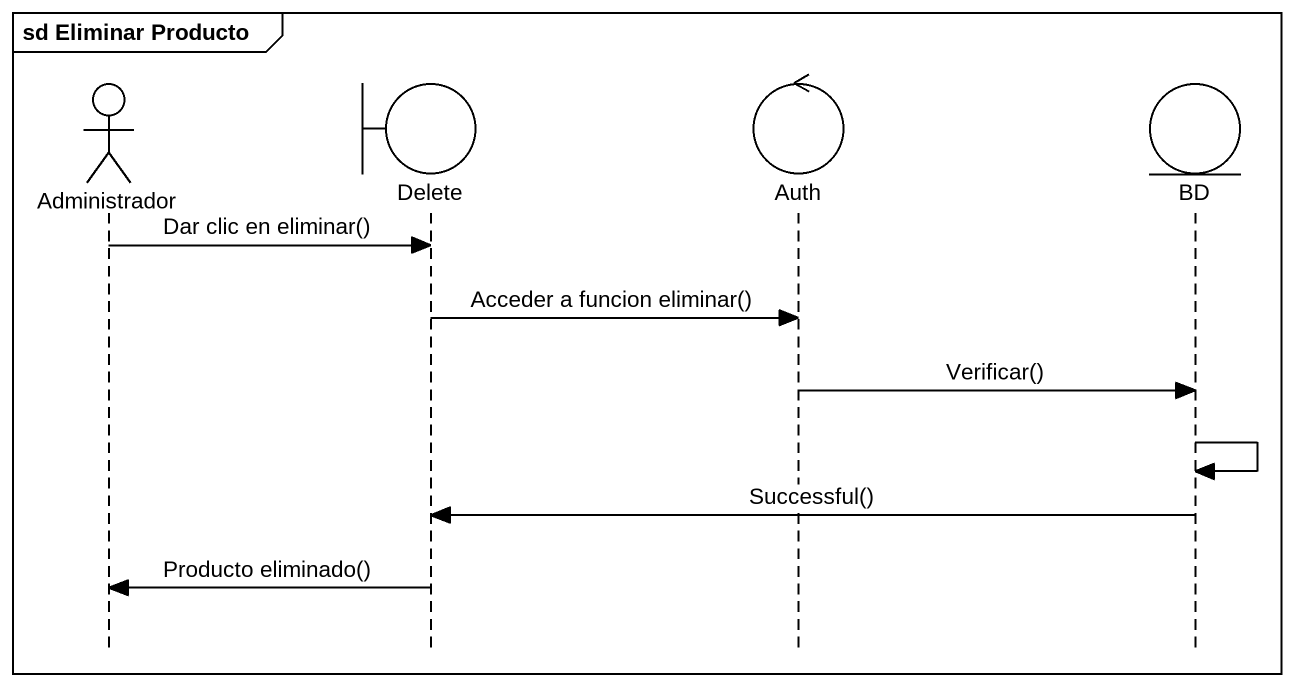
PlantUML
@startuml
mainframe sd Eliminar Producto
hide footbox
actor Administrador
boundary Delete
control Auth
entity BD

Administrador -> Delete : Dar clic en eliminar()
Delete -> Auth : Acceder a funcion eliminar()
Auth -> BD : Verificar()
BD -> BD
BD -> Delete : Successful()
Delete -> Administrador : Producto eliminado()
@enduml
